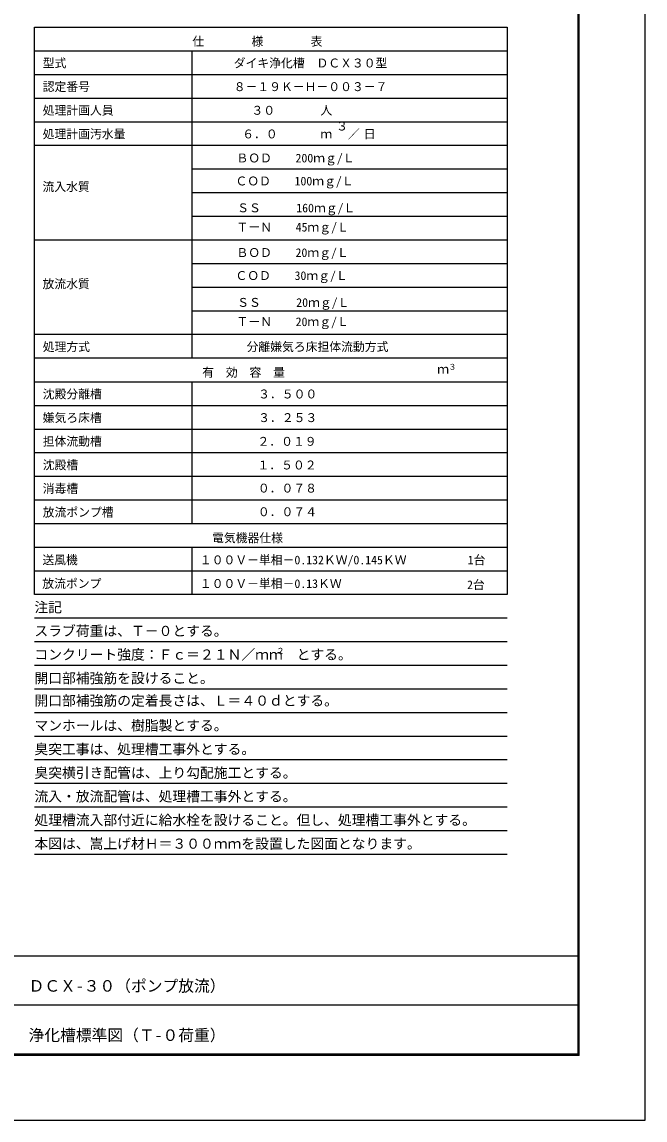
# Model space of a CAD drawing. Units: millimetres, scale not verified. Extents: x -14850 to 14850, y -10500 to 10500.
# Drawn here: x 6940 to 14850, y -10500 to 3435 of the extents above; entities that cross this region are included whole.
import ezdxf
from ezdxf.enums import TextEntityAlignment as Align

# ---------------------------------------------------------------- set-up
doc = ezdxf.new("R2010")
doc.units = ezdxf.units.MM
doc.header["$LTSCALE"] = 50
for name, color, linetype, lineweight in [('0-0_空気管', 3, 'Continuous', 25), ('0-4_水管', 3, 'Continuous', 25), ('0-8_図面枠', 7, 'Continuous', 25), ('0-9_Axis_waku', 7, 'Continuous', 25)]:
    doc.layers.add(name, color=color, linetype=linetype, lineweight=lineweight)
doc.styles.add('ＭＳ ゴシック', font='')
doc.styles.get('ＭＳ ゴシック').set_extended_font_data('MS Gothic')

msp = doc.modelspace()

# ---------------------------------------------------------------- linework, layer by layer
at = {"layer": '0-0_空気管'}
for p, q in [((7098.85, 3369.12), (13098.85, 3369.12)), ((7098.85, -3830.9), (7098.85, 3369.12)), ((13098.85, 3369.12), (13098.85, -3830.9)), ((7098.85, 3069.12), (13098.85, 3069.12)), ((9098.85, 3069.12), (9098.85, -830.91)), ((7098.85, 2769.12), (13098.85, 2769.12)), ((7098.85, 2469.12), (13098.85, 2469.12)), ((7098.85, 2169.12), (13098.85, 2169.12)), ((7098.85, 1869.12), (13098.85, 1869.12)), ((9098.84, 1569.12), (13098.85, 1569.12)), ((9098.84, 1269.11), (13098.85, 1269.11)), ((9098.84, 969.11), (13098.85, 969.11)), ((7098.85, 669.11), (13098.85, 669.11)), ((9098.84, 369.1), (13098.85, 369.1)), ((9098.84, 69.1), (13098.85, 69.1)), ((9098.84, -230.9), (13098.85, -230.9)), ((13098.85, -530.91), (7098.85, -530.91)), ((13098.85, -830.91), (7098.85, -830.91)), ((7098.85, -1130.91), (13098.85, -1130.91)), ((9098.85, -1130.91), (9098.85, -2930.9)), ((7098.85, -1430.91), (13098.85, -1430.91)), ((7098.85, -1730.9), (13098.85, -1730.9)), ((7098.85, -2030.9), (13098.85, -2030.9)), ((7098.85, -2330.9), (13098.85, -2330.9)), ((7098.85, -2630.9), (13098.85, -2630.9)), ((7098.85, -2930.9), (13098.85, -2930.9)), ((7098.85, -3230.9), (13098.85, -3230.9)), ((9098.85, -3230.9), (9098.85, -3830.9)), ((7098.85, -3530.9), (13098.85, -3530.9)), ((13098.85, -3830.9), (7098.85, -3830.9))]:
    msp.add_line(p, q, dxfattribs=at)
at = {"layer": '0-4_水管'}
for p, q in [((13098.85, -4130.91), (7098.84, -4130.91)), ((13098.85, -4430.91), (7098.84, -4430.91)), ((13098.85, -4730.91), (7098.84, -4730.91)), ((13098.85, -5030.91), (7098.85, -5030.91)), ((13098.85, -5330.91), (7098.85, -5330.91)), ((13098.85, -5330.91), (7098.85, -5330.91)), ((13098.85, -5630.92), (7098.85, -5630.92)), ((13098.85, -5930.92), (7098.85, -5930.92)), ((13098.85, -6230.92), (7098.85, -6230.92)), ((13098.85, -6530.92), (7098.85, -6530.92)), ((13098.85, -6830.93), (7098.85, -6830.93)), ((13098.85, -7130.93), (7098.85, -7130.93))]:
    msp.add_line(p, q, dxfattribs=at)
at = {"layer": '0-8_図面枠'}
msp.add_lwpolyline([(-14850, -10500), (14850, -10500), (14850, 10500), (-14850, 10500)], close=True, dxfattribs=at)
at = {"layer": '0-9_Axis_waku'}
for p, q in [((14000, -9665), (14000, 9615)), ((14001, -9666.01), (14001, 9616)), ((14002, -9667.01), (14002, 9617)), ((14003, -9668.01), (14003, 9618)), ((14004, -9669.01), (14004, 9619)), ((14005, -9670.01), (14005, 9620)), ((14006, -9671.01), (14006, 9621)), ((14007, -9672.01), (14007, 9622)), ((14008, -9673.01), (14008, 9623)), ((14009, -9674.01), (14009, 9624)), ((14010, -9675.01), (14010, 9625)), ((14011, -9676.01), (14011, 9626)), ((14012, -9677.01), (14012, 9627)), ((14013, -9678.01), (14013, 9628)), ((14014, -9679.01), (14014, 9629)), ((-12950, -8415), (14000, -8415)), ((399.99, -9040), (13999.99, -9040)), ((14014, -9679.01), (-12964, -9679.01)), ((14013, -9678.01), (-12963, -9678.01)), ((14012, -9677.01), (-12962, -9677.01)), ((14011, -9676.01), (-12961, -9676.01)), ((14010, -9675.01), (-12960, -9675.01)), ((14009, -9674.01), (-12959, -9674.01)), ((14008, -9673.01), (-12958, -9673.01)), ((14007, -9672.01), (-12957, -9672.01)), ((14006, -9671.01), (-12956, -9671.01)), ((14005, -9670.01), (-12955, -9670.01)), ((14004, -9669.01), (-12954, -9669.01)), ((14003, -9668.01), (-12953, -9668.01)), ((14002, -9667.01), (-12952, -9667.01)), ((14001, -9666.01), (-12951, -9666.01)), ((-12950, -9665), (14000, -9665))]:
    msp.add_line(p, q, dxfattribs=at)

# ---------------------------------------------------------------- texts
at = {"layer": '0-0_空気管', "color": 4, "style": 'ＭＳ ゴシック'}
for s, height, p in [('仕\u3000\u3000\u3000\u3000様\u3000\u3000\u3000\u3000表', 110, (9103.84, 3099.12)), ('型式', 110, (7203.85, 2824.11)), ('ダイキ浄化槽\u3000ＤＣＸ３０型', 110, (9628.85, 2824.11)), ('認定番号', 110, (7203.85, 2524.11)), ('８－１９Ｋ－Ｈ－００３－７', 110, (9628.85, 2524.11)), ('処理計画人員\u3000', 110, (7203.85, 2224.12)), ('３０', 110, (9853.85, 2224.12)), ('人', 110, (10728.86, 2224.12)), ('３', 110, (10928.85, 2024.12)), ('処理計画汚水量', 110, (7203.85, 1924.12)), ('６．０', 110, (9736.49, 1924.12)), ('ｍ', 110, (10728.86, 1924.12)), ('／', 110, (11078.85, 1924.12)), ('日', 110, (11278.85, 1924.12)), ('ＢＯＤ\u3000\u3000200ｍｇ/Ｌ', 110, (9663.27, 1619.13)), ('流入水質', 110, (7201.12, 1255)), ('ＣＯＤ\u3000\u3000100ｍｇ/Ｌ', 110, (9650.85, 1327.24)), ('ＳＳ\u3000\u3000\u3000160ｍｇ/Ｌ', 110, (9672.34, 986.41)), ('ＴーＮ\u3000\u300045ｍｇ/Ｌ', 110, (9664.67, 742.31)), ('ＢＯＤ\u3000\u300020ｍｇ/Ｌ', 110, (9663.27, 419.12)), ('ＣＯＤ\u3000\u300030ｍｇ/Ｌ', 110, (9650.85, 127.22)), ('放流水質', 110, (7201.12, 21.95)), ('ＳＳ\u3000\u3000\u300020ｍｇ/Ｌ', 110, (9672.34, -213.6)), ('ＴーＮ\u3000\u300020ｍｇ/Ｌ', 110, (9664.67, -457.7)), ('処理方式\u3000\u3000\u3000', 110, (7203.85, -775.9)), ('分離嫌気ろ床担体流動方式', 110, (9791.92, -775.9)), ('有\u3000効\u3000容\u3000量', 110, (9228.85, -1100.9)), ('ｍ', 110, (12212.25, -1059.62)), ('３', 73.31, (12353.84, -1000.91)), ('沈殿分離槽', 110, (7203.85, -1375.91)), ('３．５００', 110, (9938.75, -1375.91)), ('嫌気ろ床槽', 110, (7203.85, -1675.91)), ('３．２５３', 110, (9938.75, -1675.9)), ('担体流動槽', 110, (7203.85, -1975.92)), ('２．０１９', 110, (9930.65, -1977.12)), ('沈殿槽', 110, (7203.85, -2275.91)), ('１．５０２', 110, (9930.65, -2277.12)), ('消毒槽', 110, (7203.85, -2575.91)), ('０．０７８', 110, (9935.25, -2570.35)), ('放流ポンプ槽', 110, (7203.85, -2875.91)), ('０．０７４', 110, (9935.25, -2870.35)), ('電気機器仕様', 110, (9353.85, -3200.91)), ('送風機', 110, (7198.85, -3480.9)), ('１００Ｖ－単相－0.132ＫＷ/0.145ＫＷ', 110, (9198.85, -3480.9)), ('1台', 110, (12598.85, -3480.9)), ('放流ポンプ', 110, (7198.85, -3780.9)), ('１００Ｖ－単相－0.13ＫＷ', 110, (9198.85, -3780.9)), ('2台', 110, (12590.85, -3795.81))]:
    msp.add_text(s, height=height, dxfattribs=at).set_placement(p, align=Align.BOTTOM_LEFT)
at = {"layer": '0-4_水管', "color": 4, "style": 'ＭＳ ゴシック'}
for s, height, p in [('注記', 128.4, (7098.84, -4095.58)), ('スラブ荷重は、Ｔ－０とする。', 128.4, (7098.84, -4395.58)), ('コンクリート強度：Ｆｃ＝２１Ｎ／ｍｍ\u3000とする。', 128.4, (7098.84, -4695.58)), ('２', 73.31, (10170.89, -4605.37)), ('開口部補強筋を設けること。', 128.4, (7098.84, -4995.59)), ('開口部補強筋の定着長さは、Ｌ＝４０ｄとする。', 128.4, (7098.85, -5280.24)), ('マンホールは、樹脂製とする。', 128.4, (7098.84, -5595.59)), ('臭突工事は、処理槽工事外とする。', 128.4, (7098.84, -5895.59)), ('臭突横引き配管は、上り勾配施工とする。', 128.4, (7098.84, -6195.6)), ('流入・放流配管は、処理槽工事外とする。', 128.4, (7098.84, -6495.6)), ('処理槽流入部付近に給水栓を設けること。但し、処理槽工事外とする。', 128.4, (7098.84, -6795.6)), ('本図は、嵩上げ材Ｈ＝３００ｍｍを設置した図面となります。', 128.4, (7098.84, -7095.6))]:
    msp.add_text(s, height=height, dxfattribs=at).set_placement(p, align=Align.BOTTOM_LEFT)
at = {"layer": '0-9_Axis_waku', "style": 'ＭＳ ゴシック'}
for s, p in [('ＤＣＸ-３０（ポンプ放流）', (7024.99, -8915)), ('浄化槽標準図（Ｔ-０荷重）', (7024.99, -9540))]:
    msp.add_text(s, height=146.6, dxfattribs=at).set_placement(p, align=Align.BOTTOM_LEFT)

doc.saveas('drawing.dxf')
